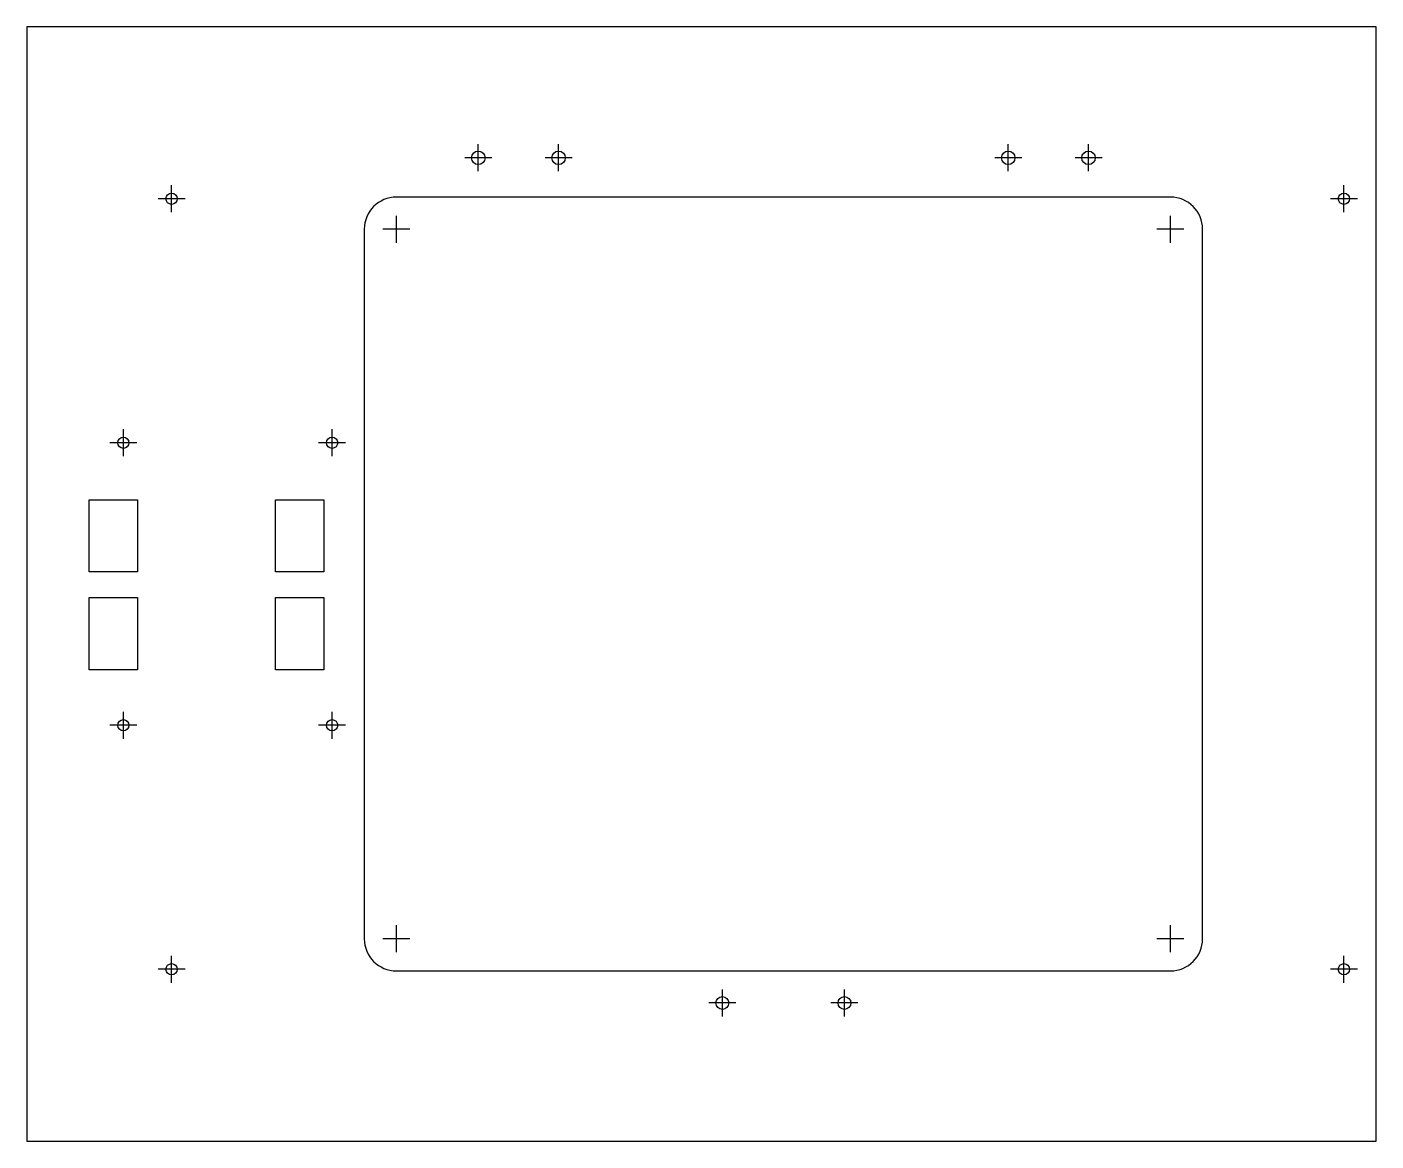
# Model space of a CAD drawing. Extents: x 87 to 507, y -225 to 122.
import ezdxf

# ---------------------------------------------------------------- set-up
doc = ezdxf.new("R2010")
doc.units = 0
doc.layers.get('0').update_dxf_attribs({"linetype": 'CONTINUOUS'})

msp = doc.modelspace()

# ---------------------------------------------------------------- linework, layer by layer
at = {"color": 7}
for points in [[(507, -224.759843), (507, 122.240157), (87, 122.240157), (87, -224.759843)], [(121.4, -25.009843), (121.4, -47.509843), (106.4, -47.509843), (106.4, -25.009843)], [(179.4, -25.009843), (179.4, -47.509843), (164.4, -47.509843), (164.4, -25.009843)], [(121.4, -55.509843), (121.4, -78.009843), (106.4, -78.009843), (106.4, -55.509843)], [(179.4, -55.509843), (179.4, -78.009843), (164.4, -78.009843), (164.4, -55.509843)]]:
    msp.add_lwpolyline(points, close=True, dxfattribs=at)
for points in [[(87, 122.240157), (87, -224.759843)], [(507, 122.240157), (87, 122.240157)], [(87, -224.759843), (507, -224.759843), (507, 122.240157)], [(227.5, 77.290157), (227.5, 85.690157)], [(252.5, 77.290157), (252.5, 85.690157)], [(392.5, 77.290157), (392.5, 85.690157)], [(417.5, 77.290157), (417.5, 85.690157)], [(231.7, 81.490157), (223.3, 81.490157)], [(256.7, 81.490157), (248.3, 81.490157)], [(396.7, 81.490157), (388.3, 81.490157)], [(421.7, 81.490157), (413.3, 81.490157)], [(132, 64.540157), (132, 72.940157)], [(497, 64.540157), (497, 72.940157)], [(136.2, 68.740157), (127.8, 68.740157)], [(443, 69.240157), (202, 69.240157)], [(443, 69.240157), (202, 69.240157)], [(501.2, 68.740157), (492.8, 68.740157)], [(202, 55.040157), (202, 63.440157)], [(443, 55.040157), (443, 63.440157)], [(192, 59.240157), (192, -161.759843)], [(192, 59.240157), (192, -161.759843)], [(206.2, 59.240157), (197.8, 59.240157)], [(447.2, 59.240157), (438.8, 59.240157)], [(453, -161.759843), (453, 59.240157)], [(453, -161.759843), (453, 59.240157)], [(117, -11.459843), (117, -3.059843)], [(182, -11.459843), (182, -3.059843)], [(121.2, -7.259843), (112.8, -7.259843)], [(186.2, -7.259843), (177.8, -7.259843)], [(106.4, -25.009843), (121.4, -25.009843)], [(106.4, -47.509843), (106.4, -25.009843)], [(121.4, -25.009843), (121.4, -47.509843), (106.4, -47.509843)], [(164.4, -25.009843), (179.4, -25.009843)], [(164.4, -47.509843), (164.4, -25.009843)], [(179.4, -25.009843), (179.4, -47.509843), (164.4, -47.509843)], [(106.4, -55.509843), (121.4, -55.509843)], [(106.4, -78.009843), (106.4, -55.509843)], [(121.4, -55.509843), (121.4, -78.009843), (106.4, -78.009843)], [(164.4, -55.509843), (179.4, -55.509843)], [(164.4, -78.009843), (164.4, -55.509843)], [(179.4, -55.509843), (179.4, -78.009843), (164.4, -78.009843)], [(117, -99.459843), (117, -91.059843)], [(182, -99.459843), (182, -91.059843)], [(121.2, -95.259843), (112.8, -95.259843)], [(186.2, -95.259843), (177.8, -95.259843)], [(202, -165.959843), (202, -157.559843)], [(443, -165.959843), (443, -157.559843)], [(206.2, -161.759843), (197.8, -161.759843)], [(447.2, -161.759843), (438.8, -161.759843)], [(132, -175.459843), (132, -167.059843)], [(497, -175.459843), (497, -167.059843)], [(136.2, -171.259843), (127.8, -171.259843)], [(202, -171.759843), (443, -171.759843)], [(202, -171.759843), (443, -171.759843)], [(501.2, -171.259843), (492.8, -171.259843)], [(303.5, -185.959843), (303.5, -177.559843)], [(341.5, -185.959843), (341.5, -177.559843)], [(307.7, -181.759843), (299.3, -181.759843)], [(345.7, -181.759843), (337.3, -181.759843)]]:
    msp.add_lwpolyline(points, dxfattribs=at)
for points in [[(225.4, 81.490157), (225.4, 82.650157), (226.3402, 83.590157), (227.5, 83.590157)], [(225.4, 81.490157), (225.4, 82.650157), (226.3402, 83.590157), (227.5, 83.590157)], [(227.5, 79.390157), (226.3402, 79.390157), (225.4, 80.330157), (225.4, 81.490157)], [(227.5, 79.390157), (226.3402, 79.390157), (225.4, 80.330157), (225.4, 81.490157)], [(227.5, 83.590157), (228.6598, 83.590157), (229.6, 82.650157), (229.6, 81.490157)], [(227.5, 83.590157), (228.6598, 83.590157), (229.6, 82.650157), (229.6, 81.490157)], [(229.6, 81.490157), (229.6, 80.330157), (228.6598, 79.390157), (227.5, 79.390157)], [(229.6, 81.490157), (229.6, 80.330157), (228.6598, 79.390157), (227.5, 79.390157)], [(250.4, 81.490157), (250.4, 82.650157), (251.3402, 83.590157), (252.5, 83.590157)], [(250.4, 81.490157), (250.4, 82.650157), (251.3402, 83.590157), (252.5, 83.590157)], [(252.5, 79.390157), (251.3402, 79.390157), (250.4, 80.330157), (250.4, 81.490157)], [(252.5, 79.390157), (251.3402, 79.390157), (250.4, 80.330157), (250.4, 81.490157)], [(252.5, 83.590157), (253.6598, 83.590157), (254.6, 82.650157), (254.6, 81.490157)], [(252.5, 83.590157), (253.6598, 83.590157), (254.6, 82.650157), (254.6, 81.490157)], [(254.6, 81.490157), (254.6, 80.330157), (253.6598, 79.390157), (252.5, 79.390157)], [(254.6, 81.490157), (254.6, 80.330157), (253.6598, 79.390157), (252.5, 79.390157)], [(390.4, 81.490157), (390.4, 82.650157), (391.3402, 83.590157), (392.5, 83.590157)], [(390.4, 81.490157), (390.4, 82.650157), (391.3402, 83.590157), (392.5, 83.590157)], [(392.5, 79.390157), (391.3402, 79.390157), (390.4, 80.330157), (390.4, 81.490157)], [(392.5, 79.390157), (391.3402, 79.390157), (390.4, 80.330157), (390.4, 81.490157)], [(392.5, 83.590157), (393.6598, 83.590157), (394.6, 82.650157), (394.6, 81.490157)], [(392.5, 83.590157), (393.6598, 83.590157), (394.6, 82.650157), (394.6, 81.490157)], [(394.6, 81.490157), (394.6, 80.330157), (393.6598, 79.390157), (392.5, 79.390157)], [(394.6, 81.490157), (394.6, 80.330157), (393.6598, 79.390157), (392.5, 79.390157)], [(415.4, 81.490157), (415.4, 82.650157), (416.34, 83.590157), (417.5, 83.590157)], [(415.4, 81.490157), (415.4, 82.650157), (416.34, 83.590157), (417.5, 83.590157)], [(417.5, 79.390157), (416.34, 79.390157), (415.4, 80.330157), (415.4, 81.490157)], [(417.5, 79.390157), (416.34, 79.390157), (415.4, 80.330157), (415.4, 81.490157)], [(417.5, 83.590157), (418.66, 83.590157), (419.6, 82.650157), (419.6, 81.490157)], [(417.5, 83.590157), (418.66, 83.590157), (419.6, 82.650157), (419.6, 81.490157)], [(419.6, 81.490157), (419.6, 80.330157), (418.66, 79.390157), (417.5, 79.390157)], [(419.6, 81.490157), (419.6, 80.330157), (418.66, 79.390157), (417.5, 79.390157)], [(130.25, 68.740157), (130.25, 69.706157), (131.034, 70.490157), (132, 70.490157)], [(130.25, 68.740157), (130.25, 69.706157), (131.034, 70.490157), (132, 70.490157)], [(132, 66.990157), (131.034, 66.990157), (130.25, 67.774157), (130.25, 68.740157)], [(132, 66.990157), (131.034, 66.990157), (130.25, 67.774157), (130.25, 68.740157)], [(132, 70.490157), (132.966, 70.490157), (133.75, 69.706157), (133.75, 68.740157)], [(132, 70.490157), (132.966, 70.490157), (133.75, 69.706157), (133.75, 68.740157)], [(133.75, 68.740157), (133.75, 67.774157), (132.966, 66.990157), (132, 66.990157)], [(133.75, 68.740157), (133.75, 67.774157), (132.966, 66.990157), (132, 66.990157)], [(202, 69.240157), (196.477, 69.240157), (192, 64.763157), (192, 59.240157)], [(202, 69.240157), (196.477, 69.240157), (192, 64.763157), (192, 59.240157)], [(453, 59.240157), (453, 64.763157), (448.523, 69.240157), (443, 69.240157)], [(453, 59.240157), (453, 64.763157), (448.523, 69.240157), (443, 69.240157)], [(495.25, 68.740157), (495.25, 69.706157), (496.034, 70.490157), (497, 70.490157)], [(495.25, 68.740157), (495.25, 69.706157), (496.034, 70.490157), (497, 70.490157)], [(497, 66.990157), (496.034, 66.990157), (495.25, 67.774157), (495.25, 68.740157)], [(497, 66.990157), (496.034, 66.990157), (495.25, 67.774157), (495.25, 68.740157)], [(497, 70.490157), (497.966, 70.490157), (498.75, 69.706157), (498.75, 68.740157)], [(497, 70.490157), (497.966, 70.490157), (498.75, 69.706157), (498.75, 68.740157)], [(498.75, 68.740157), (498.75, 67.774157), (497.966, 66.990157), (497, 66.990157)], [(498.75, 68.740157), (498.75, 67.774157), (497.966, 66.990157), (497, 66.990157)], [(115.25, -7.259843), (115.25, -6.293343), (116.034, -5.509843), (117, -5.509843)], [(115.25, -7.259843), (115.25, -6.293343), (116.034, -5.509843), (117, -5.509843)], [(117, -9.009843), (116.034, -9.009843), (115.25, -8.226343), (115.25, -7.259843)], [(117, -9.009843), (116.034, -9.009843), (115.25, -8.226343), (115.25, -7.259843)], [(117, -5.509843), (117.966, -5.509843), (118.75, -6.293343), (118.75, -7.259843)], [(117, -5.509843), (117.966, -5.509843), (118.75, -6.293343), (118.75, -7.259843)], [(118.75, -7.259843), (118.75, -8.226343), (117.966, -9.009843), (117, -9.009843)], [(118.75, -7.259843), (118.75, -8.226343), (117.966, -9.009843), (117, -9.009843)], [(180.25, -7.259843), (180.25, -6.293343), (181.034, -5.509843), (182, -5.509843)], [(180.25, -7.259843), (180.25, -6.293343), (181.034, -5.509843), (182, -5.509843)], [(182, -9.009843), (181.034, -9.009843), (180.25, -8.226343), (180.25, -7.259843)], [(182, -9.009843), (181.034, -9.009843), (180.25, -8.226343), (180.25, -7.259843)], [(182, -5.509843), (182.966, -5.509843), (183.75, -6.293343), (183.75, -7.259843)], [(182, -5.509843), (182.966, -5.509843), (183.75, -6.293343), (183.75, -7.259843)], [(183.75, -7.259843), (183.75, -8.226343), (182.966, -9.009843), (182, -9.009843)], [(183.75, -7.259843), (183.75, -8.226343), (182.966, -9.009843), (182, -9.009843)], [(115.25, -95.259843), (115.25, -94.293343), (116.034, -93.509843), (117, -93.509843)], [(115.25, -95.259843), (115.25, -94.293343), (116.034, -93.509843), (117, -93.509843)], [(117, -97.009843), (116.034, -97.009843), (115.25, -96.226343), (115.25, -95.259843)], [(117, -97.009843), (116.034, -97.009843), (115.25, -96.226343), (115.25, -95.259843)], [(117, -93.509843), (117.966, -93.509843), (118.75, -94.293343), (118.75, -95.259843)], [(117, -93.509843), (117.966, -93.509843), (118.75, -94.293343), (118.75, -95.259843)], [(118.75, -95.259843), (118.75, -96.226343), (117.966, -97.009843), (117, -97.009843)], [(118.75, -95.259843), (118.75, -96.226343), (117.966, -97.009843), (117, -97.009843)], [(180.25, -95.259843), (180.25, -94.293343), (181.034, -93.509843), (182, -93.509843)], [(180.25, -95.259843), (180.25, -94.293343), (181.034, -93.509843), (182, -93.509843)], [(182, -97.009843), (181.034, -97.009843), (180.25, -96.226343), (180.25, -95.259843)], [(182, -97.009843), (181.034, -97.009843), (180.25, -96.226343), (180.25, -95.259843)], [(182, -93.509843), (182.966, -93.509843), (183.75, -94.293343), (183.75, -95.259843)], [(182, -93.509843), (182.966, -93.509843), (183.75, -94.293343), (183.75, -95.259843)], [(183.75, -95.259843), (183.75, -96.226343), (182.966, -97.009843), (182, -97.009843)], [(183.75, -95.259843), (183.75, -96.226343), (182.966, -97.009843), (182, -97.009843)], [(192, -161.759843), (192, -167.282843), (196.477, -171.759843), (202, -171.759843)], [(192, -161.759843), (192, -167.282843), (196.477, -171.759843), (202, -171.759843)], [(443, -171.759843), (448.523, -171.759843), (453, -167.282843), (453, -161.759843)], [(443, -171.759843), (448.523, -171.759843), (453, -167.282843), (453, -161.759843)], [(130.25, -171.259843), (130.25, -170.293843), (131.034, -169.509843), (132, -169.509843)], [(130.25, -171.259843), (130.25, -170.293843), (131.034, -169.509843), (132, -169.509843)], [(132, -173.009843), (131.034, -173.009843), (130.25, -172.225843), (130.25, -171.259843)], [(132, -173.009843), (131.034, -173.009843), (130.25, -172.225843), (130.25, -171.259843)], [(132, -169.509843), (132.966, -169.509843), (133.75, -170.293843), (133.75, -171.259843)], [(132, -169.509843), (132.966, -169.509843), (133.75, -170.293843), (133.75, -171.259843)], [(133.75, -171.259843), (133.75, -172.225843), (132.966, -173.009843), (132, -173.009843)], [(133.75, -171.259843), (133.75, -172.225843), (132.966, -173.009843), (132, -173.009843)], [(495.25, -171.259843), (495.25, -170.293843), (496.034, -169.509843), (497, -169.509843)], [(495.25, -171.259843), (495.25, -170.293843), (496.034, -169.509843), (497, -169.509843)], [(497, -173.009843), (496.034, -173.009843), (495.25, -172.225843), (495.25, -171.259843)], [(497, -173.009843), (496.034, -173.009843), (495.25, -172.225843), (495.25, -171.259843)], [(497, -169.509843), (497.966, -169.509843), (498.75, -170.293843), (498.75, -171.259843)], [(497, -169.509843), (497.966, -169.509843), (498.75, -170.293843), (498.75, -171.259843)], [(498.75, -171.259843), (498.75, -172.225843), (497.966, -173.009843), (497, -173.009843)], [(498.75, -171.259843), (498.75, -172.225843), (497.966, -173.009843), (497, -173.009843)], [(301.5, -181.759843), (301.5, -180.654843), (302.39543, -179.759843), (303.5, -179.759843)], [(301.5, -181.759843), (301.5, -180.654843), (302.39543, -179.759843), (303.5, -179.759843)], [(303.5, -179.759843), (304.60457, -179.759843), (305.5, -180.654843), (305.5, -181.759843)], [(303.5, -179.759843), (304.60457, -179.759843), (305.5, -180.654843), (305.5, -181.759843)], [(339.5, -181.759843), (339.5, -180.654843), (340.3954, -179.759843), (341.5, -179.759843)], [(339.5, -181.759843), (339.5, -180.654843), (340.3954, -179.759843), (341.5, -179.759843)], [(341.5, -179.759843), (342.6046, -179.759843), (343.5, -180.654843), (343.5, -181.759843)], [(341.5, -179.759843), (342.6046, -179.759843), (343.5, -180.654843), (343.5, -181.759843)], [(303.5, -183.759843), (302.39543, -183.759843), (301.5, -182.864843), (301.5, -181.759843)], [(303.5, -183.759843), (302.39543, -183.759843), (301.5, -182.864843), (301.5, -181.759843)], [(305.5, -181.759843), (305.5, -182.864843), (304.60457, -183.759843), (303.5, -183.759843)], [(305.5, -181.759843), (305.5, -182.864843), (304.60457, -183.759843), (303.5, -183.759843)], [(341.5, -183.759843), (340.3954, -183.759843), (339.5, -182.864843), (339.5, -181.759843)], [(341.5, -183.759843), (340.3954, -183.759843), (339.5, -182.864843), (339.5, -181.759843)], [(343.5, -181.759843), (343.5, -182.864843), (342.6046, -183.759843), (341.5, -183.759843)], [(343.5, -181.759843), (343.5, -182.864843), (342.6046, -183.759843), (341.5, -183.759843)]]:
    msp.add_open_spline(points, degree=3, dxfattribs=at)

doc.saveas('drawing.dxf')
